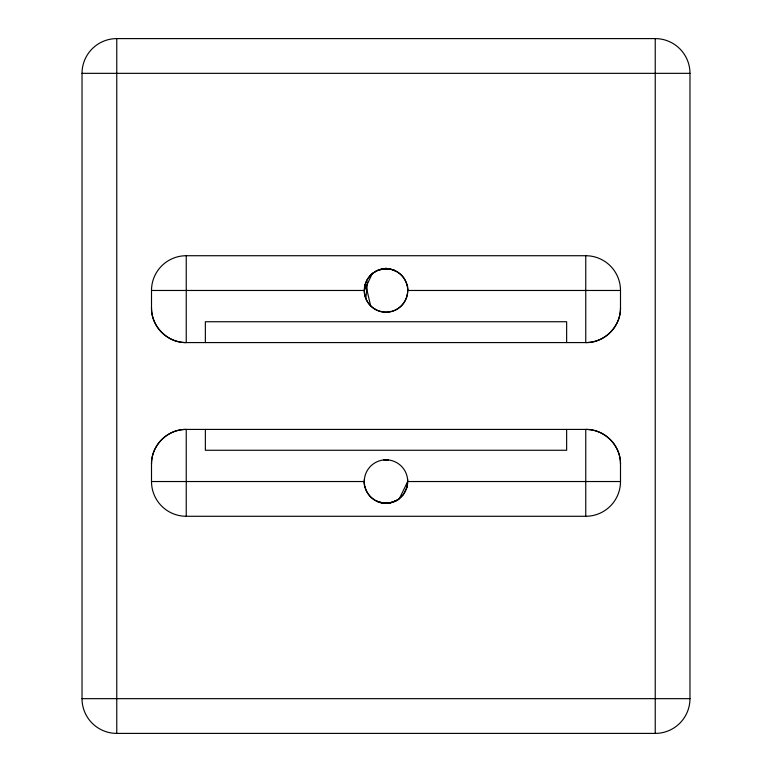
<?xml version="1.0" encoding="UTF-8"?>
<svg xmlns="http://www.w3.org/2000/svg" width="772" height="772" viewBox="0 0 772 772"><rect width="100%" height="100%" fill="white"/><g stroke="black" fill="none" stroke-linecap="round" stroke-linejoin="round"><path stroke-width="1.16" d="M151.505 464.165C151.032 445.608 167.678 428.952 186.245 429.425L585.755 429.425C604.322 428.952 620.968 445.608 620.495 464.165L620.495 481.535A34.74 34.74 0 0 1 585.755 516.275L186.245 516.275A34.74 34.74 0 0 1 151.505 481.535L151.505 464.165A34.74 34.74 0 0 1 186.245 429.425L186.245 516.275M620.495 307.835C620.968 326.392 604.322 343.048 585.755 342.575L186.245 342.575C167.678 343.048 151.032 326.392 151.505 307.835L151.505 290.465A34.74 34.74 0 0 1 186.245 255.725L585.755 255.725A34.74 34.74 0 0 1 620.495 290.465L620.495 307.835A34.74 34.74 0 0 1 585.755 342.575L585.755 255.725M364.403 479.315L364.287 481.535L151.505 481.535M365.812 298.455L367.597 281.954M364.982 285.003L366.932 280.072L369.962 275.826M407.018 486.997L403.37 494.562L397.831 499.745L399.336 498.673L407.712 481.535L407.597 479.315M620.495 290.465L407.712 290.465A21.712 21.712 0 0 1 370.647 305.818A21.712 21.712 0 0 1 364.287 290.465L372.258 273.655L377.527 270.47L383.761 268.868M369.904 275.932L373.6 272.622M370.685 275.073L372.2 273.693M398.14 499.542L393.488 501.925L388.239 503.132M383.771 503.132L385.99 503.248A15.951 11.281 0 0 0 392.108 502.369L397.049 500.227M375.047 271.676C381.146 268.077 389.02 267.816 395.399 270.847L393.73 270.132M396.258 500.671L389.522 502.958A15.517 10.972 0 0 1 382.478 502.958C374.179 501.694 367.009 495.151 364.982 487.007M380.036 269.544L381.918 269.119M383.78 459.938L388.219 459.938L386.01 459.822M388.219 503.132L386 503.248A15.951 11.281 0 0 1 379.892 502.369L377.363 501.462M383.906 268.849L386 268.752L386 267.942M116.765 38.6L655.235 38.6A34.74 34.74 0 0 1 689.975 73.34L689.975 698.66A34.74 34.74 0 0 1 655.235 733.4L116.765 733.4A34.74 34.74 0 0 1 82.025 698.66L82.025 73.34A34.74 34.74 0 0 1 116.765 38.6L116.765 733.4M82.025 73.34L689.975 73.34M151.505 290.465L364.287 290.465M407.712 481.535A21.712 21.712 0 0 0 375.144 462.727A21.712 21.712 0 0 0 375.144 500.343A21.712 21.712 0 0 0 407.712 481.535L620.495 481.535M82.025 698.66L689.975 698.66M388.239 268.868C397.049 269.66 404.895 276.415 407.018 284.993M383.761 503.132L376.572 501.096M365.706 284.694L370.647 305.818M655.235 38.6L655.235 733.4M585.755 516.275L585.755 429.425A34.74 34.74 0 0 1 620.495 464.165M566.648 342.575L566.648 321.731L205.352 321.731L205.352 342.575M566.648 429.425L566.648 450.269L205.352 450.269L205.352 429.425M186.245 255.725L186.245 342.575A34.74 34.74 0 0 1 151.505 307.835M407.5 481.535A18.702 15.643 90 0 1 406.834 486.929M364.78 487.074A18.702 16.067 -89.2 0 1 364.075 481.535M407.22 284.926A18.702 16.067 -89.2 0 1 407.925 290.465M364.5 290.465A18.702 15.643 90 0 1 365.166 285.071M383.752 268.801A16.994 13.134 0.1 0 1 388.248 268.801M388.248 503.199A16.994 13.134 0.1 0 1 383.752 503.199M375.144 309.273A21.712 21.712 0 0 0 407.712 290.465A21.712 21.712 0 0 0 375.144 271.657A21.712 21.712 0 0 0 375.144 309.273"/></g></svg>
